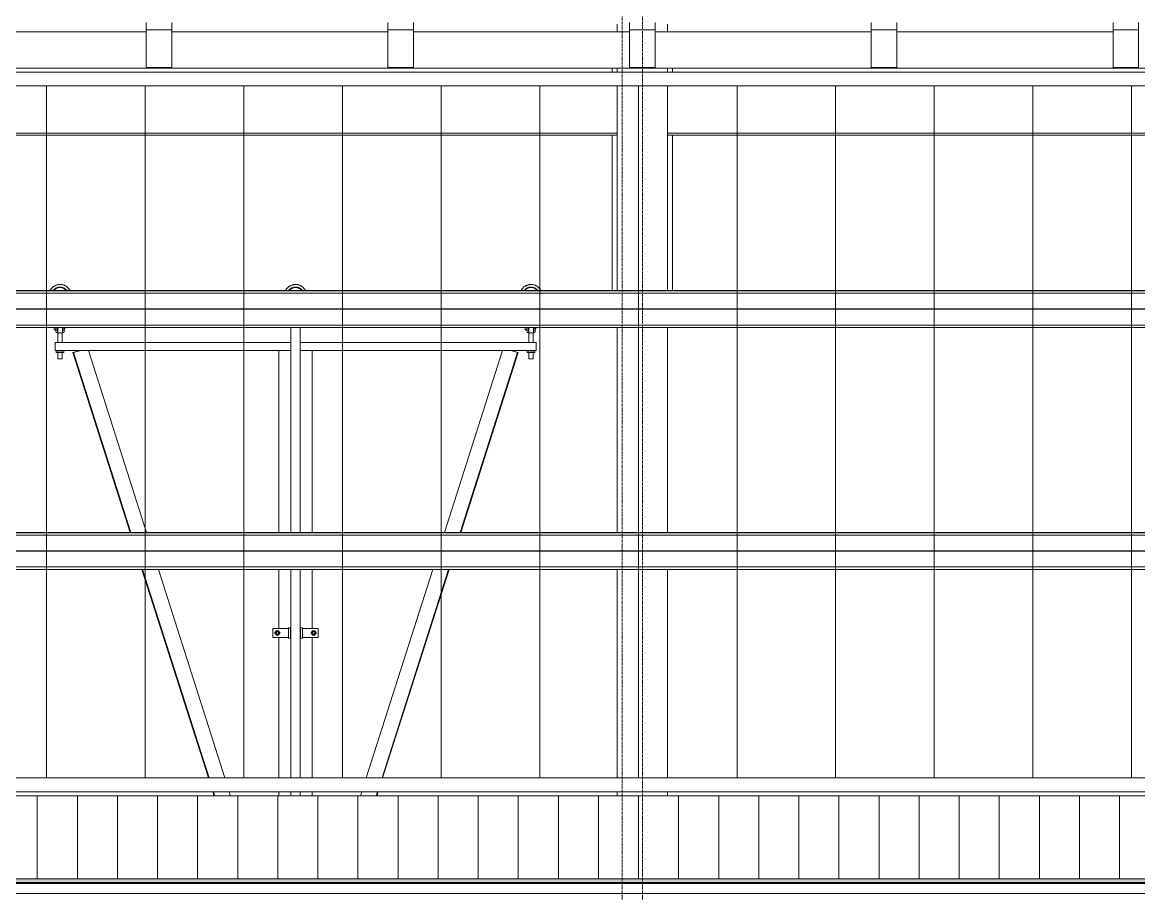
# Model space of a CAD drawing. Header units: inches. Extents: x -23565 to -43, y -324 to 853.
# Drawn here: x -1695.2 to -1472.4, y 173 to 346.8 of the extents above; entities that cross this region are included whole.
import ezdxf

# ---------------------------------------------------------------- set-up
doc = ezdxf.new("R2010")
doc.units = ezdxf.units.IN
doc.header["$MEASUREMENT"] = 0
doc.linetypes.add('Grid Line 1_2_', pattern=[0.875, 0.5, -0.125, 0.125, -0.125])
for name, color, linetype, lineweight in [('A-GLAZ-CWMG', 51, 'Continuous', 13), ('A-ROOF', 132, 'Continuous', 13), ('A-ROOF-PATT', 132, 'Continuous', 13), ('A-WALL', 113, 'Continuous', 13), ('A-WALL-PATT', 111, 'Continuous', 25), ('I-WALL', 2, 'Continuous', 13), ('Q-SPCQ', 91, 'Continuous', 13), ('S-BEAM', 12, 'Continuous', 13), ('S-GRID', 1, 'Continuous', 9)]:
    doc.layers.add(name, color=color, linetype=linetype, lineweight=lineweight)

# ---------------------------------------------------------------- blocks, each defined once
blk = doc.blocks.new('Basketball_Backstop-Performance_Sports_Systems-3103-Ceiling_Hung - 27_-0_ to 27_-11 7_8_-652462-Building Section - East_West looking South _ Fieldhouse')
at = {"layer": 'Q-SPCQ', "color": 10, "lineweight": 9}
for p, q in [((25574.36, 285.94), (25573.98, 285.94)), ((25573.98, 285.69), (25573.98, 285.93)), ((25573.98, 285.45), (25573.98, 285.69)), ((25573.98, 285.44), (25574.36, 285.44)), ((25574.36, 285.69), (25574.36, 285.94)), ((25574.36, 285.16), (25574.36, 285.69)), ((25574.61, 285.94), (25574.61, 285.69)), ((25574.71, 285.94), (25574.61, 285.94)), ((25574.61, 285.69), (25574.61, 285.16)), ((25574.61, 285.44), (25574.71, 285.44)), ((25574.71, 285.66), (25574.71, 285.89)), ((25574.71, 284.87), (25574.71, 285.66)), ((25575.73, 285.94), (25575.64, 285.94)), ((25575.64, 285.89), (25575.64, 285.66)), ((25575.64, 285.66), (25575.64, 284.87)), ((25575.64, 285.44), (25575.73, 285.44)), ((25575.73, 285.69), (25575.73, 285.94)), ((25575.73, 285.16), (25575.73, 285.69)), ((25575.98, 285.94), (25575.98, 285.69)), ((25575.98, 285.69), (25575.98, 285.16)), ((25575.98, 285.25), (25576.11, 285.25)), ((25576.11, 285.69), (25576.11, 285.91)), ((25576.11, 285.91), (25576.11, 285.69)), ((25576.11, 285.69), (25576.11, 285.69)), ((25621.23, 285.94), (25621.23, 245.04)), ((25623.11, 245.04), (25623.11, 285.94)), ((25668.36, 285.94), (25667.98, 285.94)), ((25667.98, 285.69), (25667.98, 285.93)), ((25667.98, 285.45), (25667.98, 285.69)), ((25667.98, 285.44), (25668.36, 285.44)), ((25668.36, 285.69), (25668.36, 285.94)), ((25668.36, 285.16), (25668.36, 285.69)), ((25668.61, 285.94), (25668.61, 285.69)), ((25668.71, 285.94), (25668.61, 285.94)), ((25668.61, 285.69), (25668.61, 285.16)), ((25668.61, 285.44), (25668.71, 285.44)), ((25668.71, 285.66), (25668.71, 285.89)), ((25668.71, 284.87), (25668.71, 285.66)), ((25669.73, 285.94), (25669.64, 285.94)), ((25669.64, 285.89), (25669.64, 285.66)), ((25669.64, 285.66), (25669.64, 284.87)), ((25669.64, 285.44), (25669.73, 285.44)), ((25669.73, 285.69), (25669.73, 285.94)), ((25669.73, 285.16), (25669.73, 285.69)), ((25669.98, 285.94), (25669.98, 285.69)), ((25669.98, 285.69), (25669.98, 285.16)), ((25669.98, 285.25), (25670.11, 285.25)), ((25670.11, 285.69), (25670.11, 285.91)), ((25670.11, 285.91), (25670.11, 285.69)), ((25670.11, 285.69), (25670.11, 285.69)), ((25574.36, 284.94), (25574.61, 284.94)), ((25574.71, 284.75), (25574.74, 284.75)), ((25574.74, 284.75), (25574.74, 282.95)), ((25575.61, 282.95), (25575.61, 284.75)), ((25575.61, 284.75), (25575.64, 284.75)), ((25575.73, 284.94), (25575.98, 284.94)), ((25668.36, 284.94), (25668.61, 284.94)), ((25668.71, 284.75), (25668.74, 284.75)), ((25668.74, 284.75), (25668.74, 282.95)), ((25669.61, 282.95), (25669.61, 284.75)), ((25669.61, 284.75), (25669.64, 284.75)), ((25669.73, 284.94), (25669.98, 284.94)), ((25574.17, 281.37), (25574.17, 282.95)), ((25621.23, 282.95), (25574.17, 282.95)), ((25621.23, 281.37), (25574.17, 281.37)), ((25574.42, 280.94), (25574.42, 281.37)), ((25575.17, 280.94), (25574.42, 280.94)), ((25574.74, 281.37), (25574.74, 279.69)), ((25575.17, 280.94), (25575.17, 281.37)), ((25575.92, 280.94), (25575.17, 280.94)), ((25575.61, 279.69), (25575.61, 281.37)), ((25575.92, 280.94), (25575.92, 281.37)), ((25579.16, 281.37), (25577.74, 280.92)), ((25577.74, 280.92), (25577.87, 280.92)), ((25589.18, 245.04), (25577.74, 280.92)), ((25577.87, 280.92), (25579.29, 281.37)), ((25589.31, 245.04), (25577.87, 280.92)), ((25580.86, 281.37), (25592.45, 245.04)), ((25618.86, 281.37), (25618.86, 245.04)), ((25670.17, 281.37), (25623.1, 281.37)), ((25670.17, 282.95), (25623.11, 282.95)), ((25625.49, 245.04), (25625.49, 281.37)), ((25651.9, 245.04), (25663.49, 281.37)), ((25666.48, 280.92), (25655.04, 245.04)), ((25655.17, 245.04), (25666.61, 280.92)), ((25665.06, 281.37), (25666.48, 280.92)), ((25666.61, 280.92), (25665.19, 281.37)), ((25666.48, 280.92), (25666.61, 280.92)), ((25668.42, 280.94), (25668.42, 281.37)), ((25669.17, 280.94), (25668.42, 280.94)), ((25668.74, 281.37), (25668.74, 279.69)), ((25669.17, 280.94), (25669.17, 281.37)), ((25669.92, 280.94), (25669.17, 280.94)), ((25669.61, 279.69), (25669.61, 281.37)), ((25669.92, 280.94), (25669.92, 281.37)), ((25670.17, 282.95), (25670.17, 281.37)), ((25575.61, 279.69), (25574.74, 279.69)), ((25669.61, 279.69), (25668.74, 279.69)), ((25604.79, 196.09), (25591.52, 237.69)), ((25604.92, 196.09), (25591.66, 237.69)), ((25594.79, 237.69), (25608.06, 196.09)), ((25618.86, 237.69), (25618.86, 225.86)), ((25621.23, 237.65), (25621.23, 196.09)), ((25623.11, 196.09), (25623.11, 237.65)), ((25625.49, 225.86), (25625.49, 237.65)), ((25636.29, 196.09), (25649.55, 237.69)), ((25652.69, 237.69), (25639.43, 196.09)), ((25639.56, 196.09), (25652.83, 237.69)), ((25620.8, 225.87), (25617.67, 225.87)), ((25617.67, 225.56), (25617.67, 225.87)), ((25617.67, 224.44), (25617.67, 225.56)), ((25618.3, 225.44), (25618.04, 225)), ((25618.8, 225.44), (25618.3, 225.44)), ((25618.33, 225.28), (25618.51, 225.28)), ((25618.59, 225.28), (25618.77, 225.28)), ((25619.05, 225), (25618.8, 225.44)), ((25618.86, 225.08), (25618.86, 224.92)), ((25621.17, 226), (25620.8, 226)), ((25620.8, 226), (25620.8, 224)), ((25621.17, 224), (25621.17, 226)), ((25623.11, 196.09), (25623.11, 226)), ((25623.55, 226), (25623.17, 226)), ((25623.17, 226), (25623.17, 224)), ((25623.55, 224), (25623.55, 226)), ((25626.67, 225.87), (25623.55, 225.87)), ((25625.55, 225.44), (25625.29, 225)), ((25625.49, 224.92), (25625.49, 225.08)), ((25626.05, 225.44), (25625.55, 225.44)), ((25625.58, 225.28), (25625.76, 225.28)), ((25625.84, 225.28), (25626.02, 225.28)), ((25626.3, 225), (25626.05, 225.44)), ((25626.67, 225.87), (25626.67, 225.56)), ((25626.67, 225.56), (25626.67, 224.44)), ((25617.67, 224.12), (25617.67, 224.44)), ((25617.67, 224.12), (25620.8, 224.12)), ((25618.04, 225), (25618.3, 224.56)), ((25618.3, 224.56), (25618.8, 224.56)), ((25618.51, 224.72), (25618.33, 224.72)), ((25618.77, 224.72), (25618.59, 224.72)), ((25618.8, 224.56), (25619.05, 225)), ((25618.86, 224.14), (25618.86, 196.09)), ((25620.8, 224), (25621.17, 224)), ((25623.17, 224), (25623.55, 224)), ((25623.55, 224.12), (25626.67, 224.12)), ((25625.29, 225), (25625.55, 224.56)), ((25625.49, 196.09), (25625.49, 224.14)), ((25625.55, 224.56), (25626.05, 224.56)), ((25625.76, 224.72), (25625.58, 224.72)), ((25626.02, 224.72), (25625.84, 224.72)), ((25626.05, 224.56), (25626.3, 225)), ((25626.67, 224.44), (25626.67, 224.12))]:
    blk.add_line(p, q, dxfattribs=at)
at = {"layer": 'Q-SPCQ', "color": 8, "lineweight": 9}
for p, q in [((25605.94, 192.49), (25605.66, 193.34)), ((25606.07, 192.49), (25605.8, 193.34)), ((25608.94, 193.34), (25609.21, 192.49)), ((25618.86, 193.34), (25618.86, 192.49)), ((25621.23, 193.34), (25621.23, 192.49)), ((25623.11, 192.49), (25623.11, 193.34)), ((25623.11, 192.49), (25623.11, 193.34)), ((25625.49, 192.49), (25625.49, 193.34)), ((25635.14, 192.49), (25635.41, 193.34)), ((25638.55, 193.34), (25638.28, 192.49)), ((25638.41, 192.49), (25638.68, 193.34))]:
    blk.add_line(p, q, dxfattribs=at)
at = {"layer": 'Q-SPCQ', "color": 10, "lineweight": 9, "flags": 128}
for points in [[(25577.16, 293.29), (25577.12, 293.37), (25577.08, 293.45), (25577.03, 293.52), (25576.97, 293.59), (25576.92, 293.66), (25576.86, 293.73), (25576.8, 293.8), (25576.74, 293.86), (25576.67, 293.93), (25576.6, 293.98), (25576.53, 294.04), (25576.46, 294.09), (25576.38, 294.14), (25576.31, 294.19), (25576.23, 294.23), (25576.15, 294.28), (25576.07, 294.31), (25575.98, 294.35), (25575.9, 294.38), (25575.81, 294.41), (25575.73, 294.43), (25575.64, 294.45), (25575.55, 294.47), (25575.46, 294.48), (25575.37, 294.49), (25575.28, 294.5), (25575.19, 294.5), (25575.1, 294.5), (25575.01, 294.49), (25574.92, 294.49), (25574.83, 294.48), (25574.75, 294.46), (25574.66, 294.44), (25574.57, 294.42), (25574.48, 294.39), (25574.4, 294.36), (25574.32, 294.33), (25574.23, 294.3), (25574.15, 294.26), (25574.07, 294.21), (25573.99, 294.17), (25573.92, 294.12), (25573.84, 294.07), (25573.77, 294.01), (25573.7, 293.96), (25573.64, 293.9), (25573.57, 293.83), (25573.51, 293.77), (25573.45, 293.7), (25573.39, 293.63), (25573.34, 293.56), (25573.29, 293.49), (25573.24, 293.41), (25573.2, 293.33)], [(25624.16, 293.29), (25624.12, 293.37), (25624.08, 293.45), (25624.03, 293.52), (25623.97, 293.59), (25623.92, 293.66), (25623.86, 293.73), (25623.8, 293.8), (25623.74, 293.86), (25623.67, 293.93), (25623.6, 293.98), (25623.53, 294.04), (25623.46, 294.09), (25623.38, 294.14), (25623.31, 294.19), (25623.23, 294.23), (25623.15, 294.28), (25623.07, 294.31), (25622.98, 294.35), (25622.9, 294.38), (25622.81, 294.41), (25622.73, 294.43), (25622.64, 294.45), (25622.55, 294.47), (25622.46, 294.48), (25622.37, 294.49), (25622.28, 294.5), (25622.19, 294.5), (25622.1, 294.5), (25622.01, 294.49), (25621.92, 294.49), (25621.83, 294.48), (25621.75, 294.46), (25621.66, 294.44), (25621.57, 294.42), (25621.48, 294.39), (25621.4, 294.36), (25621.32, 294.33), (25621.23, 294.3), (25621.15, 294.26), (25621.07, 294.21), (25620.99, 294.17), (25620.92, 294.12), (25620.84, 294.07), (25620.77, 294.01), (25620.7, 293.96), (25620.64, 293.9), (25620.57, 293.83), (25620.51, 293.77), (25620.45, 293.7), (25620.39, 293.63), (25620.34, 293.56), (25620.29, 293.49), (25620.24, 293.41), (25620.2, 293.33)], [(25671.16, 293.29), (25671.12, 293.37), (25671.08, 293.45), (25671.03, 293.52), (25670.97, 293.59), (25670.92, 293.66), (25670.86, 293.73), (25670.8, 293.8), (25670.74, 293.86), (25670.67, 293.93), (25670.6, 293.98), (25670.53, 294.04), (25670.46, 294.09), (25670.38, 294.14), (25670.31, 294.19), (25670.23, 294.23), (25670.15, 294.28), (25670.07, 294.31), (25669.98, 294.35), (25669.9, 294.38), (25669.81, 294.41), (25669.73, 294.43), (25669.64, 294.45), (25669.55, 294.47), (25669.46, 294.48), (25669.37, 294.49), (25669.28, 294.5), (25669.19, 294.5), (25669.1, 294.5), (25669.01, 294.49), (25668.92, 294.49), (25668.83, 294.48), (25668.75, 294.46), (25668.66, 294.44), (25668.57, 294.42), (25668.48, 294.39), (25668.4, 294.36), (25668.32, 294.33), (25668.23, 294.3), (25668.15, 294.26), (25668.07, 294.21), (25667.99, 294.17), (25667.92, 294.12), (25667.84, 294.07), (25667.77, 294.01), (25667.7, 293.96), (25667.64, 293.9), (25667.57, 293.83), (25667.51, 293.77), (25667.45, 293.7), (25667.39, 293.63), (25667.34, 293.56), (25667.29, 293.49), (25667.24, 293.41), (25667.2, 293.33)], [(25618.3, 225.05), (25618.31, 225.06), (25618.31, 225.07), (25618.31, 225.08), (25618.31, 225.09)], [(25618.33, 225.12), (25618.34, 225.13), (25618.34, 225.14), (25618.35, 225.15), (25618.35, 225.16), (25618.36, 225.16), (25618.37, 225.17), (25618.37, 225.18), (25618.38, 225.19), (25618.39, 225.19), (25618.4, 225.2), (25618.41, 225.2), (25618.41, 225.21), (25618.42, 225.22), (25618.43, 225.22), (25618.44, 225.23)], [(25618.5, 225.24), (25618.51, 225.25), (25618.52, 225.25), (25618.53, 225.25), (25618.54, 225.25), (25618.55, 225.25), (25618.55, 225.25)], [(25618.55, 225.25), (25618.55, 225.25), (25618.56, 225.25), (25618.57, 225.25)], [(25618.6, 225.25), (25618.62, 225.25), (25618.65, 225.25), (25618.69, 225.25), (25618.73, 225.25), (25618.78, 225.25)], [(25625.59, 225.25), (25625.64, 225.25), (25625.68, 225.25), (25625.71, 225.25), (25625.74, 225.25), (25625.76, 225.25)], [(25625.78, 225.25), (25625.79, 225.25), (25625.8, 225.25), (25625.8, 225.25)], [(25625.8, 225.25), (25625.81, 225.25), (25625.82, 225.25), (25625.83, 225.25), (25625.84, 225.25), (25625.85, 225.25), (25625.86, 225.24), (25625.87, 225.24), (25625.88, 225.24), (25625.89, 225.23), (25625.9, 225.23), (25625.91, 225.23), (25625.91, 225.22), (25625.92, 225.22)], [(25626.03, 225.09), (25626.04, 225.08), (25626.04, 225.07), (25626.04, 225.06), (25626.04, 225.05), (25626.05, 225.04), (25626.05, 225.03), (25626.05, 225.02), (25626.05, 225.01), (25626.05, 225), (25626.05, 225)], [(25618.45, 224.77), (25618.44, 224.77), (25618.43, 224.78), (25618.42, 224.78), (25618.42, 224.79), (25618.41, 224.79), (25618.4, 224.8), (25618.39, 224.81)], [(25618.54, 224.75), (25618.53, 224.75), (25618.52, 224.75), (25618.51, 224.75)], [(25618.57, 224.75), (25618.56, 224.75), (25618.55, 224.75), (25618.55, 224.75)], [(25618.76, 224.75), (25618.71, 224.75), (25618.67, 224.75), (25618.64, 224.75)], [(25625.75, 224.75), (25625.73, 224.75), (25625.7, 224.75), (25625.66, 224.75), (25625.61, 224.75), (25625.57, 224.75)], [(25625.8, 224.75), (25625.8, 224.75), (25625.79, 224.75), (25625.77, 224.75)], [(25625.92, 224.78), (25625.91, 224.77), (25625.9, 224.77), (25625.89, 224.77), (25625.88, 224.76), (25625.87, 224.76), (25625.86, 224.76), (25625.85, 224.76), (25625.84, 224.75), (25625.83, 224.75), (25625.82, 224.75), (25625.81, 224.75), (25625.8, 224.75), (25625.8, 224.75)], [(25626.02, 224.88), (25626.01, 224.87), (25626.01, 224.86), (25626, 224.85), (25625.99, 224.84), (25625.99, 224.84), (25625.98, 224.83), (25625.97, 224.82), (25625.97, 224.81), (25625.96, 224.81), (25625.95, 224.8)], [(25626.05, 225), (25626.05, 224.99), (25626.05, 224.98), (25626.05, 224.97), (25626.05, 224.96), (25626.04, 224.95), (25626.04, 224.94), (25626.04, 224.93), (25626.04, 224.92), (25626.03, 224.91)]]:
    blk.add_lwpolyline(points, dxfattribs=at)
at = {"layer": 'Q-SPCQ', "color": 10, "lineweight": 9}
for centre, radius, start, end in [((25575.17, 292.25), 1.75, 37.0188, 142.9812), ((25575.17, 292.25), 1.63, 40.3443, 139.6557), ((25622.17, 292.25), 1.75, 37.0188, 142.9812), ((25622.17, 292.25), 1.63, 40.3443, 138.869), ((25669.17, 292.25), 1.75, 37.0188, 142.9812), ((25669.17, 292.25), 1.63, 40.3443, 139.6557), ((25618.33, 225), 0.281, 135, 165), ((25618.55, 225), 0.25, 0, 180), ((25618.55, 225), 0.25, 120, 165), ((25618.55, 225), 0.25, 90, 105), ((25618.55, 225), 0.25, 0, 90), ((25618.77, 225), 0.281, 15, 45), ((25625.58, 225), 0.281, 135, 165), ((25625.8, 225), 0.25, 0, 180), ((25625.8, 225), 0.25, 150, 210), ((25625.8, 225), 0.25, 90, 135), ((25625.8, 225), 0.25, 60, 90), ((25625.8, 225), 0.25, 315, 30), ((25626.02, 225), 0.281, 15, 45), ((25618.33, 225), 0.281, 195, 225), ((25618.55, 225), 0.25, 180, 0), ((25618.77, 225), 0.281, 315, 345), ((25625.58, 225), 0.281, 195, 225), ((25625.8, 225), 0.25, 180, 0), ((25625.8, 225), 0.25, 240, 270), ((25625.8, 225), 0.25, 270, 300), ((25626.02, 225), 0.281, 315, 345)]:
    blk.add_arc(centre, radius, start, end, dxfattribs=at)
for points in [[(25575.61, 284.75), (25575.61, 284.75), (25575.61, 284.75), (25575.6, 284.76), (25575.58, 284.76), (25575.57, 284.77), (25575.55, 284.78), (25575.54, 284.78), (25575.52, 284.79), (25575.51, 284.79), (25575.5, 284.8), (25575.48, 284.81), (25575.46, 284.81), (25575.43, 284.82), (25575.41, 284.83), (25575.39, 284.83), (25575.38, 284.84), (25575.35, 284.84), (25575.33, 284.85), (25575.29, 284.85), (25575.25, 284.86), (25575.21, 284.86), (25575.17, 284.86), (25575.13, 284.86), (25575.1, 284.86), (25575.06, 284.85), (25575.02, 284.85), (25574.99, 284.84), (25574.97, 284.84), (25574.95, 284.83), (25574.94, 284.83), (25574.92, 284.82), (25574.89, 284.81), (25574.87, 284.81), (25574.85, 284.8), (25574.84, 284.79), (25574.83, 284.79), (25574.81, 284.78), (25574.8, 284.78), (25574.78, 284.77), (25574.76, 284.76), (25574.75, 284.76), (25574.74, 284.75), (25574.74, 284.75), (25574.74, 284.75)], [(25669.61, 284.75), (25669.61, 284.75), (25669.61, 284.75), (25669.6, 284.76), (25669.58, 284.76), (25669.57, 284.77), (25669.55, 284.78), (25669.54, 284.78), (25669.52, 284.79), (25669.51, 284.79), (25669.5, 284.8), (25669.48, 284.81), (25669.46, 284.81), (25669.43, 284.82), (25669.41, 284.83), (25669.39, 284.83), (25669.38, 284.84), (25669.35, 284.84), (25669.33, 284.85), (25669.29, 284.85), (25669.25, 284.86), (25669.21, 284.86), (25669.17, 284.86), (25669.13, 284.86), (25669.1, 284.86), (25669.06, 284.85), (25669.02, 284.85), (25668.99, 284.84), (25668.97, 284.84), (25668.95, 284.83), (25668.94, 284.83), (25668.92, 284.82), (25668.89, 284.81), (25668.87, 284.81), (25668.85, 284.8), (25668.84, 284.79), (25668.83, 284.79), (25668.81, 284.78), (25668.8, 284.78), (25668.78, 284.77), (25668.76, 284.76), (25668.75, 284.76), (25668.74, 284.75), (25668.74, 284.75), (25668.74, 284.75)]]:
    blk.add_open_spline(points, degree=3, knots=[0, 0, 0, 0, 0.055556, 0.083333, 0.111111, 0.138889, 0.166667, 0.194444, 0.208333, 0.222222, 0.236111, 0.25, 0.277778, 0.305556, 0.319444, 0.333333, 0.347222, 0.361111, 0.388889, 0.416667, 0.444444, 0.472222, 0.5, 0.527778, 0.555556, 0.583333, 0.611111, 0.638889, 0.652778, 0.666667, 0.680556, 0.694444, 0.722222, 0.75, 0.763889, 0.777778, 0.791667, 0.805556, 0.833333, 0.861111, 0.888889, 0.916667, 0.944444, 1, 1, 1, 1], dxfattribs=at)
blk = doc.blocks.new('Rectangular Mullion - Profile_Polycarbonate_Upper and left-1767982-Building Section - East_West looking South _ Fieldhouse')
at = {"layer": 'A-GLAZ-CWMG', "color": 8, "lineweight": 9}
for p, q in [((26278.39, 336.84), (22784.14, 336.84)), ((26278.39, 334.09), (22784.14, 334.09))]:
    blk.add_line(p, q, dxfattribs=at)
blk = doc.blocks.new('Rectangular Mullion - Profile_Polycarbonate_Lower-1767983-Building Section - East_West looking South _ Fieldhouse')
at = {"layer": 'A-GLAZ-CWMG', "color": 8, "lineweight": 9}
for p, q in [((22784.14, 196.09), (26269.89, 196.09)), ((22784.14, 193.34), (26269.89, 193.34))]:
    blk.add_line(p, q, dxfattribs=at)
blk = doc.blocks.new('W-Wide Flange - W12X22-1533120-Building Section - East_West looking South _ Fieldhouse')
at = {"layer": 'S-BEAM', "color": 10, "lineweight": 9}
for p, q in [((25406.89, 324.71), (25686.39, 324.71)), ((25406.89, 324.29), (25686.39, 324.29)), ((25696.39, 324.71), (25975.89, 324.71)), ((25696.39, 324.29), (25975.89, 324.29))]:
    blk.add_line(p, q, dxfattribs=at)
blk = doc.blocks.new('columns and girder2 - one-1334686-Building Section - East_West looking South _ Fieldhouse')
at = {"layer": 'S-BEAM', "color": 8, "lineweight": 9}
for p, q in [((25686.39, 344.87), (25686.39, 346.39)), ((25696.39, 346.39), (25696.39, 344.87)), ((25685.39, 336.84), (25685.39, 337.62)), ((25686.39, 336.84), (25686.39, 337.62)), ((25696.39, 337.62), (25696.39, 336.84)), ((25697.39, 337.62), (25697.39, 336.84)), ((25686.39, 192.49), (25686.39, 193.34)), ((25696.39, 192.49), (25696.39, 193.34))]:
    blk.add_line(p, q, dxfattribs=at)
at = {"layer": 'S-BEAM', "color": 10, "lineweight": 9}
for p, q in [((25686.39, 293.29), (25686.39, 334.09)), ((25696.39, 293.29), (25696.39, 334.09)), ((25685.39, 293.29), (25685.39, 324.29)), ((25697.39, 324.29), (25697.39, 293.29)), ((25686.39, 245.04), (25686.39, 285.94)), ((25696.39, 245.04), (25696.39, 285.94)), ((25686.39, 196.09), (25686.39, 237.69)), ((25696.39, 196.09), (25696.39, 237.69))]:
    blk.add_line(p, q, dxfattribs=at)
blk = doc.blocks.new('Girt_Z - 10_D-1732176-Building Section - East_West looking South _ Fieldhouse')
at = {"layer": 'S-BEAM', "color": 10, "lineweight": 9}
for p, q in [((26269.89, 245.04), (22791.39, 245.04)), ((26269.89, 244.96), (22791.39, 244.96)), ((26269.89, 244.51), (22791.39, 244.51)), ((26269.89, 241.37), (22791.39, 241.37)), ((26269.89, 241.3), (22791.39, 241.3)), ((22791.39, 238.17), (26269.89, 238.17)), ((26269.89, 237.69), (22791.39, 237.69))]:
    blk.add_line(p, q, dxfattribs=at)
blk = doc.blocks.new('Girt_Z - 10_D-1241717-Building Section - East_West looking South _ Fieldhouse')
at = {"layer": 'S-BEAM', "color": 10, "lineweight": 9}
for p, q in [((26273.39, 293.29), (22791.39, 293.29)), ((26273.39, 293.21), (22791.39, 293.21)), ((26273.39, 292.76), (22791.39, 292.76)), ((26273.39, 289.62), (22791.39, 289.62)), ((26273.39, 289.55), (22791.39, 289.55)), ((22791.39, 286.42), (26273.39, 286.42)), ((26273.39, 285.94), (22791.39, 285.94))]:
    blk.add_line(p, q, dxfattribs=at)
blk = doc.blocks.new('Dimension Lumber - 5_5 x 7_5 Glulam-1730092-Building Section - East_West looking South _ Fieldhouse')
at = {"layer": 'S-BEAM', "color": 8, "lineweight": 9}
for p, q in [((26267.83, 346.78), (26267.83, 345.28)), ((26272.95, 345.28), (26272.95, 346.78))]:
    blk.add_line(p, q, dxfattribs=at)
at = {"layer": 'S-BEAM', "color": 7}
for p, q in [((26272.95, 345.28), (26267.83, 345.28)), ((26267.83, 345.28), (26267.83, 337.78)), ((26272.95, 337.78), (26272.95, 345.28)), ((26267.83, 337.78), (26272.95, 337.78))]:
    blk.add_line(p, q, dxfattribs=at)

msp = doc.modelspace()

# ---------------------------------------------------------------- hatches: boundary and pattern name
at = {"layer": 'A-ROOF-PATT', "lineweight": 9}
h = msp.add_hatch(dxfattribs=at)
h.set_pattern_fill('FP_70', color=8, style=0, pattern_type=2)
h.set_pattern_definition([(90, (-27262.521, 1105.644), (-16.082, 1e-15), [])])
h.paths.add_polyline_path([(-1002.51973, 175.04895), (-990.92876, 175.04895), (-990.92876, 175.21788), (-4451.67876, 175.21788), (-4451.67876, 175.04895), (-1037.07898, 175.04895)], flags=0)
at = {"layer": 'A-WALL-PATT', "lineweight": 9}
h = msp.add_hatch(dxfattribs=at)
h.set_pattern_fill('FP_75', color=8, style=0, pattern_type=2)
h.set_pattern_definition([(90, (-981.679, 0), (-19.685, 1e-15), [])])
h.paths.add_polyline_path([(-4478.67876, 196.09153), (-992.92876, 196.09153), (-992.92876, 239.59911), (-992.92876, 239.6875), (-992.86626, 248.36288), (-984.42876, 248.36288), (-984.42876, 334.09126), (-4478.67876, 334.09126), (-4478.67876, 232.76792)], flags=0)
h = msp.add_hatch(dxfattribs=at)
h.set_pattern_fill('FP_80', color=8, style=0, pattern_type=2)
h.set_pattern_definition([(90, (-988.189, 0), (-8, 5e-16), [])])
h.paths.add_polyline_path([(-2626.80448, 176), (-990.92876, 176), (-990.92876, 192.49369), (-4476.42976, 192.49369), (-4476.42976, 187.70742), (-4452.17876, 188.71788), (-4452.17876, 186.71614), (-4463.92876, 186.21614), (-4452.17876, 186.21614), (-4452.17876, 176), (-2695.92298, 176)], flags=0)
h.paths.add_polyline_path([(-4476.42976, 185.57548), (-4466.17876, 186.03385), (-4466.17876, 186.13281), (-4476.42976, 185.70568)], flags=0)
h = msp.add_hatch(dxfattribs=at)
h.set_pattern_fill('FP_69', color=8, style=0, pattern_type=2)
h.set_pattern_definition([(90, (-2005.93, 1159.75), (-193, -193), [48, -145]), (180, (-2005.93, 1159.75), (-2e-14, -193), [96, -97]), (270, (-2101.93, 1207.75), (-193, -193), [48, -145]), (180, (-2005.93, 1207.75), (-2e-14, -193), [96, -97]), (270, (-2102.43, 1207.75), (-193, -193), [48, -145]), (180, (-2102.43, 1207.75), (-2e-14, -193), [96, -97]), (90, (-2198.43, 1159.75), (-193, -193), [48, -145]), (180, (-2102.43, 1159.75), (-2e-14, -193), [96, -97]), (90, (-2053.68, 1208), (-193, -193), [48, -145]), (180, (-2005.55, 1208), (-2e-14, -193), [48.125, -144.875]), (180, (-2005.55, 1256), (-2e-14, -193), [48.125, -144.875]), (90, (-2150.18, 1208), (-193, -193), [48, -145]), (180, (-2054.18, 1208), (-2e-14, -193), [96, -97]), (270, (-2054.18, 1256), (-193, -193), [48, -145]), (180, (-2054.18, 1256), (-2e-14, -193), [96, -97]), (180, (-2150.68, 1208), (-2e-14, -193), [48, -145]), (270, (-2150.68, 1256), (-193, -193), [48, -145]), (180, (-2150.68, 1256), (-2e-14, -193), [48, -145]), (90, (-2005.93, 1256.25), (-193, -193), [48, -145]), (180, (-2005.93, 1256.25), (-2e-14, -193), [96, -97]), (270, (-2101.93, 1304.25), (-193, -193), [48, -145]), (180, (-2005.93, 1304.25), (-2e-14, -193), [96, -97]), (270, (-2102.43, 1304.25), (-193, -193), [48, -145]), (180, (-2102.43, 1304.25), (-2e-14, -193), [96, -97]), (90, (-2198.43, 1256.25), (-193, -193), [48, -145]), (180, (-2102.43, 1256.25), (-2e-14, -193), [96, -97]), (90, (-2053.68, 1304.5), (-193, -193), [48, -145]), (180, (-2005.55, 1304.5), (-2e-14, -193), [48.125, -144.875]), (180, (-2005.55, 1352.5), (-2e-14, -193), [48.125, -144.875]), (90, (-2150.18, 1304.5), (-193, -193), [48, -145]), (180, (-2054.18, 1304.5), (-2e-14, -193), [96, -97]), (270, (-2054.18, 1352.5), (-193, -193), [48, -145]), (180, (-2054.18, 1352.5), (-2e-14, -193), [96, -97]), (180, (-2150.68, 1304.5), (-2e-14, -193), [48, -145]), (270, (-2150.68, 1352.5), (-193, -193), [48, -145]), (180, (-2150.68, 1352.5), (-2e-14, -193), [48, -145])])
h.paths.add_polyline_path([(-1954.99126, 0), (-1940.05376, 0), (-1940.05376, 0.25), (-1878.67876, 0.25), (-1878.67876, 96), (-1874.55376, 96), (-1874.55376, 0), (-1780.55376, 0), (-1780.55376, 98.25), (-1700.05376, 98.25), (-1700.05376, 0), (-1607.30376, 0), (-1607.30376, 96), (-1602.55376, 96), (-1602.55376, 16), (-1595.67876, 16), (-1595.67876, 77), (-1547.67876, 77), (-1547.67876, 5), (-1595.67876, 5), (-1595.67876, 15), (-1602.55376, 15), (-1602.55376, 0.25), (-1540.55376, 0.25), (-1540.55376, 0), (-1525.80376, 0), (-1525.80376, 6), (-1525.55376, 6), (-1525.55376, 160.53637), (-1570.71866, 160.48216), (-1570.96562, 160.17221), (-1571.05376, 159.78572), (-1570.9718, 149.0784), (-1570.84148, 148.86986), (-1570.50751, 148.62723), (-1570.16376, 148.55476), (-1568.42876, 148.55476), (-1568.42876, 147.02466), (-1574.42876, 147.02466), (-1574.42876, 148.55476), (-1572.35, 148.62723), (-1572.11859, 148.76723), (-1571.87613, 149.10156), (-1571.80376, 149.30858), (-1571.82607, 159.98394), (-1571.99793, 160.34111), (-1572.3076, 160.53637), (-1860.21866, 160.48216), (-1860.46562, 160.17221), (-1860.55376, 159.78572), (-1860.4718, 149.0784), (-1860.34148, 148.86986), (-1860.00751, 148.62723), (-1859.66376, 148.55476), (-1857.92876, 148.55476), (-1857.92876, 147.02466), (-1863.92876, 147.02466), (-1863.92876, 148.55476), (-1861.85, 148.62723), (-1861.61859, 148.76723), (-1861.37613, 149.10156), (-1861.30376, 149.30858), (-1861.32607, 159.98394), (-1861.49793, 160.34111), (-1861.8076, 160.53637), (-1954.99126, 160.53637), (-1954.99126, 76.52392)], flags=0)
h.paths.add_polyline_path([(-4481.42976, 0), (-4462.80376, 0), (-4462.80376, 150.19619), (-4461.42376, 150.19619), (-4461.42376, 150.46142), (-4459.8388, 150.52092), (-4459.59298, 150.77437), (-4459.53876, 150.71301), (-4459.26556, 150.62326), (-4459.18811, 150.65519), (-4458.89852, 150.4765), (-4458.44473, 150.46142), (-4457.43376, 150.46142), (-4457.42876, 150.19619), (-4456.80376, 150.19619), (-4456.80376, 98.25), (-2632.92876, 98.25527), (-2632.92876, 161.85007), (-2726.42876, 161.85007), (-2726.42876, 160.67649), (-2728.3618, 160.65416), (-2728.71866, 160.48216), (-2728.96562, 160.17221), (-2729.05376, 159.78572), (-2728.9718, 149.0784), (-2728.84148, 148.86986), (-2728.50751, 148.62723), (-2728.16376, 148.55476), (-2726.42876, 148.55476), (-2726.42876, 147.02466), (-2732.42876, 147.02466), (-2732.42876, 148.55476), (-2730.35, 148.62723), (-2730.11859, 148.76723), (-2729.87613, 149.10156), (-2729.80376, 149.30858), (-2729.83177, 160.00023), (-2729.99793, 160.34111), (-2730.3076, 160.58828), (-2730.69376, 160.67649), (-2732.42876, 160.67649), (-2732.42876, 161.85007), (-3015.92876, 161.85007), (-3015.92876, 160.67649), (-3017.8618, 160.65416), (-3018.21866, 160.48216), (-3018.46562, 160.17221), (-3018.55376, 159.78572), (-3018.4718, 149.0784), (-3018.34148, 148.86986), (-3018.00751, 148.62723), (-3017.66376, 148.55476), (-3015.92876, 148.55476), (-3015.92876, 147.02466), (-3021.92876, 147.02466), (-3021.92876, 148.55476), (-3019.85, 148.62723), (-3019.61859, 148.76723), (-3019.37613, 149.10156), (-3019.30376, 149.30858), (-3019.33177, 160.00023), (-3019.49793, 160.34111), (-3019.8076, 160.58828), (-3020.19376, 160.67649), (-3021.92876, 160.67649), (-3021.92876, 161.85007), (-3305.42876, 161.85007), (-3305.42876, 160.67649), (-3307.3618, 160.65416), (-3307.71866, 160.48216), (-3307.96562, 160.17221), (-3308.05376, 159.78572), (-3307.9718, 149.0784), (-3307.84148, 148.86986), (-3307.50751, 148.62723), (-3307.16376, 148.55476), (-3305.42876, 148.55476), (-3305.42876, 147.02466), (-3311.42876, 147.02466), (-3311.42876, 148.55476), (-3309.34966, 148.62737), (-3309.11859, 148.76723), (-3308.87613, 149.10156), (-3308.80376, 149.30858), (-3308.83177, 160.00023), (-3308.99793, 160.34111), (-3309.3076, 160.58828), (-3309.69376, 160.67649), (-3311.42876, 160.67649), (-3311.42876, 161.85007), (-3594.92876, 161.85007), (-3594.92876, 160.67649), (-3596.8618, 160.65416), (-3597.21866, 160.48216), (-3597.46562, 160.17221), (-3597.55376, 159.78572), (-3597.4718, 149.0784), (-3597.34148, 148.86986), (-3597.00751, 148.62723), (-3596.66376, 148.55476), (-3594.92876, 148.55476), (-3594.92876, 147.02466), (-3600.92876, 147.02466), (-3600.92876, 148.55476), (-3598.85, 148.62723), (-3598.61859, 148.76723), (-3598.37613, 149.10156), (-3598.30376, 149.30858), (-3598.33177, 160.00023), (-3598.49793, 160.34111), (-3598.8076, 160.58828), (-3599.19376, 160.67649), (-3600.92876, 160.67649), (-3600.92876, 161.85007), (-3884.42876, 161.85007), (-3884.42876, 160.67649), (-3886.3618, 160.65416), (-3886.71866, 160.48216), (-3886.96562, 160.17221), (-3887.05376, 159.78572), (-3886.9718, 149.0784), (-3886.84148, 148.86986), (-3886.50751, 148.62723), (-3886.16376, 148.55476), (-3884.42876, 148.55476), (-3884.42876, 147.02466), (-3890.42876, 147.02466), (-3890.42876, 148.55476), (-3888.35, 148.62723), (-3888.11859, 148.76723), (-3887.87613, 149.10156), (-3887.80376, 149.30858), (-3887.83177, 160.00023), (-3887.99793, 160.34111), (-3888.3076, 160.58828), (-3888.69376, 160.67649), (-3890.42876, 160.67649), (-3890.42876, 161.85007), (-4173.92876, 161.85007), (-4173.92876, 160.67649), (-4175.8618, 160.65416), (-4176.21866, 160.48216), (-4176.46562, 160.17221), (-4176.55376, 159.78572), (-4176.4718, 149.0784), (-4176.34148, 148.86986), (-4176.00751, 148.62723), (-4175.66376, 148.55476), (-4173.92876, 148.55476), (-4173.92876, 147.02466), (-4179.92876, 147.02466), (-4179.92876, 148.55476), (-4177.85, 148.62723), (-4177.61859, 148.76723), (-4177.37613, 149.10156), (-4177.30376, 149.30858), (-4177.33177, 160.00023), (-4177.49793, 160.34111), (-4177.8076, 160.58828), (-4178.19376, 160.67649), (-4179.92876, 160.67649), (-4179.92876, 161.85007), (-4463.92876, 161.85007), (-4463.92876, 171.97864), (-4466.17876, 171.98258), (-4466.17876, 174.86795), (-4481.42976, 174.17642), (-4481.42976, 76.52392)], flags=0)
h.paths.add_polyline_path([(-2292.49126, 0), (-2152.80376, 0), (-2152.80376, 147.02466), (-2153.42876, 147.02466), (-2153.42876, 148.55476), (-2152.80376, 148.55476), (-2152.80376, 160.67649), (-2153.42876, 160.67649), (-2153.42876, 161.85007), (-2292.49126, 161.85007), (-2292.49126, 25.0556)], flags=0)
h.paths.add_polyline_path([(-2297.36626, 0), (-2297.36626, 104), (-2626.92876, 104), (-2626.92876, 0), (-2419.92876, 0), (-2419.92876, 98.25), (-2343.30376, 98.25), (-2343.30376, 0)], flags=0)
h.paths.add_polyline_path([(-2144.05376, 0), (-2144.05376, 98.25), (-2102.05376, 98.25), (-2102.05376, 0), (-2093.86626, 0), (-2093.86626, 86), (-2092.86626, 86), (-2092.86626, 161.85007), (-2147.42876, 161.85007), (-2147.42876, 160.67649), (-2147.92876, 160.65416), (-2147.92876, 148.55476), (-2147.42876, 148.55476), (-2147.42876, 147.02466), (-2147.92876, 147.02466), (-2147.92876, 0)], flags=0)
h.paths.add_polyline_path([(-1963.97217, 6), (-1959.86626, 6), (-1959.86626, 161.85007), (-2087.99126, 161.85007), (-2087.99126, 86), (-2086.99126, 86), (-2086.99126, 6), (-1968.54946, 6)], flags=0)
h.paths.add_polyline_path([(-1893.30376, 15), (-1893.30376, 16), (-1879.30376, 16), (-1879.30376, 15)], flags=0)
h.paths.add_polyline_path([(-2488.56748, 106.25), (-2297.36626, 106.25), (-2297.36626, 161.85007), (-2436.92876, 161.85007), (-2436.92876, 160.67649), (-2438.89121, 160.64386), (-2439.21866, 160.48216), (-2439.46562, 160.17221), (-2439.55376, 159.78572), (-2439.4718, 149.0784), (-2439.34148, 148.86986), (-2439.00751, 148.62723), (-2438.66376, 148.55476), (-2436.92876, 148.55476), (-2436.92876, 147.02466), (-2442.92876, 147.02466), (-2442.92876, 148.55476), (-2440.85, 148.62723), (-2440.61859, 148.76723), (-2440.37613, 149.10156), (-2440.30376, 149.30858), (-2440.32607, 159.98394), (-2440.49793, 160.34111), (-2440.8076, 160.58828), (-2441.19376, 160.67649), (-2442.92876, 160.67649), (-2442.92876, 161.85007), (-2626.92876, 161.85007), (-2626.92876, 106.25), (-2523.12673, 106.25)], flags=0)
h.paths.add_polyline_path([(-996.92876, 146.5), (-990.17876, 146.5), (-990.17876, 173.04722), (-990.92876, 172.98472), (-990.92876, 161.85007), (-991.92876, 161.85007), (-991.92876, 161.70238), (-996.92876, 161.70238), (-996.92876, 161.85007), (-1278.92876, 161.85007), (-1278.99373, 160.67649), (-1280.8618, 160.65416), (-1281.21866, 160.48216), (-1281.46562, 160.17221), (-1281.55376, 159.78572), (-1281.4718, 149.0784), (-1281.34148, 148.86986), (-1281.00751, 148.62723), (-1280.66376, 148.55476), (-1278.92876, 148.55476), (-1278.99373, 147.02466), (-1284.92876, 147.02466), (-1284.92876, 148.55476), (-1282.85, 148.62723), (-1282.61859, 148.76723), (-1282.37613, 149.10156), (-1282.30376, 149.30858), (-1282.33177, 160.00023), (-1282.49793, 160.34111), (-1282.8076, 160.58828), (-1283.19376, 160.67649), (-1284.92876, 160.67649), (-1284.92876, 161.85007), (-1520.67876, 161.85007), (-1520.67876, 146.5), (-1002.51973, 146.5)], flags=0)
h.paths.add_polyline_path([(-993.87991, 148.32579), (-996.92876, 148.32579), (-996.92876, 148.83), (-994.94196, 148.90933), (-994.68508, 149.12969), (-994.54376, 149.44609), (-994.6158, 161.29018), (-994.81767, 161.54353), (-994.95561, 161.68413), (-993.90191, 161.63028), (-994.15504, 161.42824), (-994.29552, 161.13628), (-994.31376, 160.97425), (-994.23364, 149.22718), (-993.95674, 148.93523), (-993.70222, 148.84308), (-993.58626, 148.83), (-991.92876, 148.83), (-991.92876, 148.32579), (-993.58626, 148.32579)], flags=0)
h.paths.add_polyline_path([(-4458.77126, 150.29249), (-4459.53876, 150.30623), (-4458.85386, 150.29249)], flags=0)
h.paths.add_polyline_path([(-4459.4138, 150.84047), (-4459.53876, 150.90539), (-4459.53876, 161.22447), (-4459.31876, 161.22447), (-4459.31876, 150.84047)], flags=0)
h.paths.add_polyline_path([(-4459.55248, 161.34641), (-4459.7449, 161.65289), (-4459.84871, 161.75871), (-4459.00881, 161.71818), (-4459.53876, 161.35193)], flags=0)
h.paths.add_polyline_path([(-4451.67876, 173.15364), (-4451.67876, 175.21788), (-990.92876, 175.21788), (-990.92876, 176), (-4452.17876, 176), (-4452.17876, 173.15364), (-4452.0005, 173.15364)], flags=0)

# ---------------------------------------------------------------- linework, layer by layer
at = {"layer": 'A-ROOF', "color": 8, "lineweight": 9}
msp.add_line((-4451.67876, 175.21788), (-990.92876, 175.21788), dxfattribs=at)
at = {"layer": 'A-ROOF', "color": 7}
for p, q in [((-990.17876, 175.04895), (-4451.67876, 175.04895)), ((-4451.67876, 173.04722), (-990.92876, 173.04722))]:
    msp.add_line(p, q, dxfattribs=at)
at = {"layer": 'A-WALL', "color": 8, "lineweight": 9}
for p, q in [((-990.92876, 192.49369), (-4476.42976, 192.49369)), ((-4452.17876, 176), (-990.92876, 176))]:
    msp.add_line(p, q, dxfattribs=at)
at = {"layer": 'I-WALL', "color": 8, "lineweight": 9}
for p, q in [((-1670.49126, 344.875), (-1713.61626, 344.875)), ((-1622.24126, 344.875), (-1665.36626, 344.875)), ((-1573.99126, 344.875), (-1617.11626, 344.875)), ((-1525.74126, 344.875), (-1568.86626, 344.875)), ((-1477.49126, 344.875), (-1520.61626, 344.875)), ((-4483.92976, 337.625), (-979.71616, 337.625))]:
    msp.add_line(p, q, dxfattribs=at)
at = {"layer": 'S-GRID', "linetype": 'Grid Line 1_2_'}
for p, q in [((-1575.42876, -273.16081), (-1575.42876, 671.89181)), ((-1571.42876, -273.16081), (-1571.42876, 671.89181)), ((-1571.42876, -273.16081), (-1571.42876, 671.89181))]:
    msp.add_line(p, q, dxfattribs=at)

# ---------------------------------------------------------------- block references
at = {"layer": 'A-GLAZ-CWMG', "color": 8, "lineweight": 9}
for name in ['Rectangular Mullion - Profile_Polycarbonate_Upper and left-1767982-Building Section - East_West looking South _ Fieldhouse', 'Rectangular Mullion - Profile_Polycarbonate_Lower-1767983-Building Section - East_West looking South _ Fieldhouse']:
    msp.add_blockref(name, (-27262.81898, 0), dxfattribs=at)
at = {"layer": 'Q-SPCQ', "color": 8, "lineweight": 9}
msp.add_blockref('Basketball_Backstop-Performance_Sports_Systems-3103-Ceiling_Hung - 27_-0_ to 27_-11 7_8_-652462-Building Section - East_West looking South _ Fieldhouse', (-27262.81898, 0), dxfattribs=at)
at = {"layer": 'S-BEAM', "color": 8, "lineweight": 9}
for name, p in [('Dimension Lumber - 5_5 x 7_5 Glulam-1730092-Building Section - East_West looking South _ Fieldhouse', (-27938.31898, 0)), ('Dimension Lumber - 5_5 x 7_5 Glulam-1730092-Building Section - East_West looking South _ Fieldhouse', (-27890.06898, 0)), ('columns and girder2 - one-1334686-Building Section - East_West looking South _ Fieldhouse', (-27262.81898, 0)), ('Dimension Lumber - 5_5 x 7_5 Glulam-1730092-Building Section - East_West looking South _ Fieldhouse', (-27841.81898, 0)), ('Dimension Lumber - 5_5 x 7_5 Glulam-1730092-Building Section - East_West looking South _ Fieldhouse', (-27793.56898, 0)), ('Dimension Lumber - 5_5 x 7_5 Glulam-1730092-Building Section - East_West looking South _ Fieldhouse', (-27745.31898, 0))]:
    msp.add_blockref(name, p, dxfattribs=at)
at = {"layer": 'S-BEAM', "color": 10, "lineweight": 9}
for name in ['W-Wide Flange - W12X22-1533120-Building Section - East_West looking South _ Fieldhouse', 'Girt_Z - 10_D-1241717-Building Section - East_West looking South _ Fieldhouse', 'Girt_Z - 10_D-1732176-Building Section - East_West looking South _ Fieldhouse']:
    msp.add_blockref(name, (-27262.81898, 0), dxfattribs=at)

doc.saveas('drawing.dxf')
